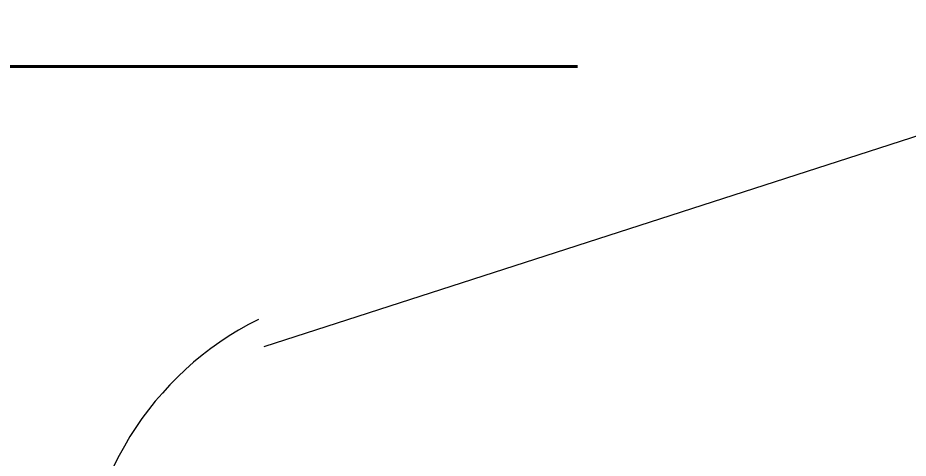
# Model space of a CAD drawing. Header units: millimetres. Extents: x 596 to 768, y 309 to 423.
# Drawn here: x 690.81789 to 690.84377, y 404.36245 to 404.37525 of the extents above; entities that cross this region are included whole.
import ezdxf

# ---------------------------------------------------------------- set-up
doc = ezdxf.new("R2010")
doc.units = ezdxf.units.MM
doc.layers.add('1- 3', color=3, linetype='Continuous')
doc.layers.add('LINEA LIMITE DE ZONIFICACION', color=2, linetype='Continuous')
doc.styles.add('TEXTOS', font='romans.shx')

# ---------------------------------------------------------------- blocks, each defined once
blk = doc.blocks.new('CTOBOM')
at = {"color": 0, "lineweight": 20}
blk.add_lwpolyline([(8.737728, -0.509503), (8.728927, -0.482219)], dxfattribs=at)
blk.add_lwpolyline([(8.737728, -0.509503), (8.728927, -0.482219)], dxfattribs=at)
blk.add_lwpolyline([(8.737728, -0.509503), (8.728927, -0.482219)], dxfattribs=at)
blk.add_open_spline([(8.73694, -0.509668), (8.738504, -0.512803), (8.741706, -0.514783), (8.745209, -0.514783)], degree=3, dxfattribs=at)
blk.add_open_spline([(8.73694, -0.509668), (8.738504, -0.512803), (8.741706, -0.514783), (8.745209, -0.514783)], degree=3, dxfattribs=at)
blk.add_open_spline([(8.73694, -0.509668), (8.738504, -0.512803), (8.741706, -0.514783), (8.745209, -0.514783)], degree=3, dxfattribs=at)
blk.add_open_spline([(8.73694, -0.509668), (8.738504, -0.512803), (8.741706, -0.514783), (8.745209, -0.514783)], degree=3, dxfattribs=at)
blk.add_open_spline([(8.73694, -0.509668), (8.738504, -0.512803), (8.741706, -0.514783), (8.745209, -0.514783)], degree=3, dxfattribs=at)

msp = doc.modelspace()

# ---------------------------------------------------------------- block references
at = {"layer": '1- 3', "rotation": 270}
msp.add_blockref('CTOBOM', (691.334551, 413.103426), dxfattribs=at)

# ---------------------------------------------------------------- texts
at = {"layer": 'LINEA LIMITE DE ZONIFICACION', "color": 2, "ltscale": 0.01, "insert": (690.236297, 404.773882), "char_height": 0.3, "attachment_point": 5, "style": 'TEXTOS'}
msp.add_mtext('CUARTO DE BOMBAS\\PCONTRAINCENDIOS', dxfattribs=at)

doc.saveas('drawing.dxf')
